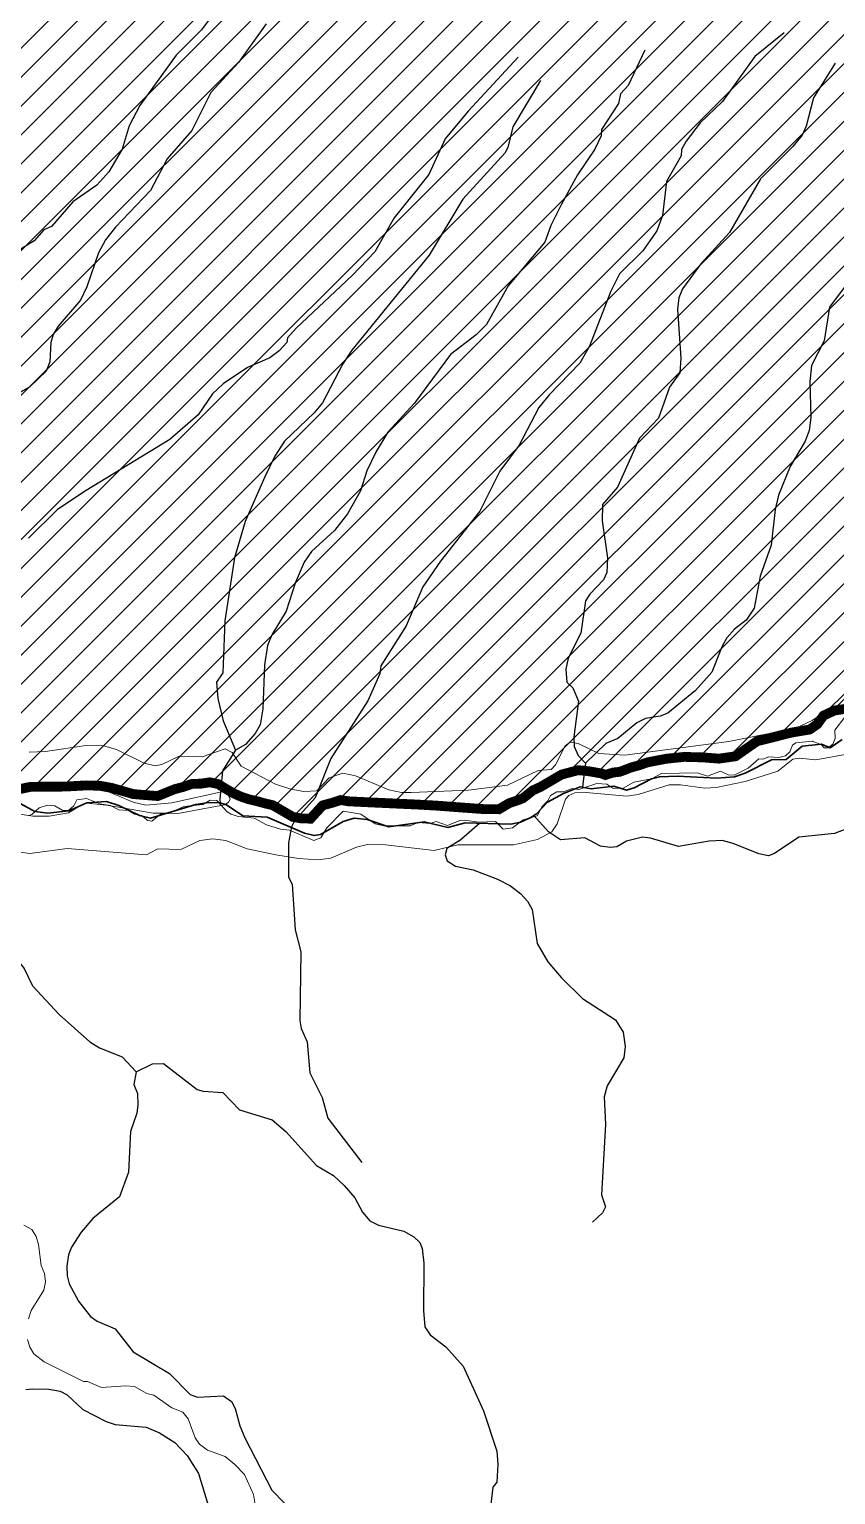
# Model space of a CAD drawing. Header units: feet. Extents: x -72 to 1107026, y -16 to 8357890.
# Drawn here: x 799197 to 811527, y 8149422 to 8171831 of the extents above; entities that cross this region are included whole.
import ezdxf

# ---------------------------------------------------------------- set-up
doc = ezdxf.new("R2010")
doc.units = ezdxf.units.FT
doc.header["$LTSCALE"] = 10
doc.header["$MEASUREMENT"] = 0
doc.layers.add('AUTODEMA-inf. cofopri-Rural-PSAD', color=190, linetype='CONTINUOUS')
for name, color, linetype, lineweight in [('CURVAS_PERU_500_PSAD-18', 23, 'CONTINUOUS', 5), ('Hidrografia-IGN-QUEBRADAS', 151, 'CONTINUOUS', 25), ('Hidrografia-IGN-RIOS', 162, 'CONTINUOUS', 30), ('INEI-DIS-AREQ', 252, 'CONTINUOUS', 9)]:
    doc.layers.add(name, color=color, linetype=linetype, lineweight=lineweight)

msp = doc.modelspace()

# ---------------------------------------------------------------- hatches: boundary and pattern name
at = {"layer": 'AUTODEMA-inf. cofopri-Rural-PSAD', "lineweight": 5}
h = msp.add_hatch(dxfattribs=at)
h.set_pattern_fill('ANSI31', color=256, scale=2500)
h.paths.add_polyline_path([(753238, 8156793), (753322, 8156780), (753238, 8156793), (761252, 8177664), (761485, 8177877), (761891, 8178033), (762006, 8178099), (762145, 8178160), (762278, 8178215), (762392, 8178274), (762497, 8178357), (762589, 8178469), (762675, 8178563), (762762, 8178662), (762856, 8178741), (762966, 8178847), (763062, 8178931), (763167, 8179043), (763215, 8179157), (763254, 8179284), (763292, 8179406), (763323, 8179543), (763341, 8179672), (763349, 8179797), (763400, 8179962), (763448, 8180102), (763499, 8180234), (763573, 8180363), (763635, 8180490), (763719, 8180589), (763826, 8180681), (763928, 8180774), (764019, 8180866), (764121, 8180950), (764228, 8181026), (764338, 8181097), (764444, 8181168), (764559, 8181213), (764712, 8181269), (764839, 8181335), (764956, 8181398), (765071, 8181451), (765175, 8181550), (765244, 8181660), (765315, 8181776), (765354, 8181893), (765389, 8182013), (765390, 8182140), (765377, 8182262), (765342, 8182396), (765286, 8182546), (765225, 8182684), (765197, 8182808), (765187, 8182943), (765170, 8183067), (765142, 8183205), (765114, 8183355), (765122, 8183484), (765143, 8183642), (765150, 8183779), (765168, 8183908), (765199, 8184028), (765243, 8184165), (765278, 8184310), (765332, 8184449), (765386, 8184576), (765432, 8184714), (765467, 8184853), (765513, 8184978), (765575, 8185115), (765661, 8185237), (765751, 8185338), (765852, 8185419), (765985, 8185503), (766099, 8185572), (766232, 8185655), (766299, 8185789), (767271, 8186800), (767271, 8186947), (767297, 8187069), (767333, 8187214), (767379, 8187334), (767466, 8187468), (767519, 8187582), (767578, 8187702), (767631, 8187831), (767690, 8187961), (767739, 8188095), (767779, 8188220), (767853, 8188349), (767930, 8188476), (768029, 8188550), (768144, 8188601), (768268, 8188621), (768396, 8188684), (768525, 8188666), (768648, 8188684), (768729, 8188803), (768760, 8188933), (768775, 8189055), (768816, 8189187), (768865, 8189314), (768913, 8189448), (768946, 8189596), (769010, 8189708), (769110, 8189804), (769242, 8189855), (769369, 8189839), (769435, 8190402), (769242, 8190676), (768955, 8190796), (768850, 8191044), (768727, 8191405), (768791, 8192051), (769355, 8193016), (769774, 8193584), (769715, 8193854), (770015, 8194180), (770358, 8194460), (770593, 8194855), (771149, 8195508), (771339, 8195882), (771620, 8196321), (772139, 8196529), (772271, 8196571), (772518, 8196829), (772893, 8197299), (773001, 8197468), (773083, 8197912), (773128, 8198271), (773053, 8198668), (772961, 8199048), (772784, 8199431), (772552, 8199747), (772403, 8199923), (772344, 8200269), (772420, 8200524), (772438, 8201124), (772378, 8201509), (772320, 8201525), (771949, 8202389), (771948, 8203291), (771835, 8204086), (771949, 8205175), (771912, 8205868), (771936, 8206678), (771927, 8207524), (771977, 8207815), (772140, 8208229), (772310, 8208881), (772199, 8209183), (771898, 8209610), (771718, 8210093), (771643, 8210618), (770734, 8212243), (770420, 8212760), (770332, 8213330), (770439, 8213909), (770573, 8214159), (770693, 8214428), (770826, 8214682), (770933, 8214964), (771027, 8215231), (771060, 8215528), (771028, 8215800), (771023, 8215945), (771008, 8216090), (770944, 8216217), (770904, 8216392), (770519, 8217145), (770239, 8217796), (770023, 8218086), (769663, 8218545), (769449, 8218924), (769225, 8219439), (769296, 8219810), (769534, 8220281), (769800, 8220721), (770123, 8220961), (770236, 8221108), (770301, 8221212), (770355, 8221316), (770388, 8221417), (770506, 8221516), (770614, 8221596), (770683, 8221720), (770695, 8221911), (770696, 8222074), (770699, 8222211), (770790, 8222424), (770811, 8222568), (770823, 8222774), (770781, 8222973), (770744, 8223095), (770724, 8223248), (770687, 8223365), (770609, 8223513), (770566, 8223607), (770536, 8223648), (770519, 8223803), (770420, 8224061), (770417, 8224114), (770411, 8224346), (770326, 8224585), (770246, 8224784), (770250, 8224878), (770152, 8225049), (770105, 8225286), (769944, 8225912), (769917, 8226101), (769939, 8226683), (769870, 8226978), (769847, 8227388), (769974, 8227697), (770102, 8227836), (770156, 8227935), (770134, 8228072), (770014, 8228391), (770087, 8228555), (770259, 8228867), (770494, 8228977), (770568, 8228972), (770670, 8228991), (770967, 8229392), (771170, 8229797), (771390, 8230281), (771541, 8230796), (771638, 8231110), (771649, 8231265), (771605, 8231522), (771627, 8231763), (771687, 8231964), (771722, 8232157), (771735, 8232337), (771693, 8232515), (771625, 8232625), (771600, 8233022), (771587, 8233284), (771570, 8233434), (771556, 8233673), (771538, 8233961), (771479, 8234294), (771495, 8234446), (771537, 8234647), (771589, 8234753), (771628, 8234908), (771626, 8235023), (771663, 8235221), (771705, 8235358), (771731, 8235452), (771806, 8235660), (771892, 8235916), (771915, 8235992), (771929, 8236129), (771913, 8236376), (771884, 8236602), (771862, 8236752), (771822, 8236938), (771796, 8237134), (771804, 8237182), (771883, 8237286), (771904, 8237405), (771913, 8237507), (771903, 8237629), (771894, 8237698), (771889, 8237802), (771827, 8237968), (771792, 8238039), (771813, 8238197), (771839, 8238311), (771838, 8238486), (771839, 8238639), (771824, 8238728), (771772, 8238886), (771717, 8239024), (771631, 8239192), (771615, 8239378), (771621, 8239502), (771614, 8239619), (771605, 8239731), (771569, 8239792), (771550, 8239932), (771551, 8240029), (771481, 8240238), (771522, 8240563), (771488, 8241022), (771468, 8241305), (820278, 8241691), (830577, 8202812), (830340, 8202672), (830000, 8202586), (829662, 8202548), (829318, 8202317), (829158, 8201793), (829053, 8201507), (828905, 8201367), (828322, 8201192), (827978, 8200961), (827919, 8200578), (827797, 8199716), (827643, 8199383), (827293, 8198961), (826996, 8198681), (826979, 8198104), (826868, 8197578), (826760, 8197196), (826743, 8196619), (826868, 8195942), (827189, 8195377), (827277, 8195085), (827159, 8194367), (827146, 8193935), (827234, 8193643), (827319, 8193256), (827453, 8192915), (827398, 8192676), (827291, 8192294), (827132, 8191818), (827119, 8191385), (827194, 8190661), (827090, 8190376), (826836, 8189950), (826722, 8189328), (826756, 8188846), (826641, 8188224), (826583, 8187889), (826334, 8187608), (826127, 8187133), (825918, 8186561), (825905, 8186129), (826032, 8185548), (825868, 8184879), (825858, 8184542), (825847, 8184158), (826032, 8183912), (826069, 8183526), (826047, 8182805), (826078, 8182227), (826108, 8181600), (826048, 8181217), (825801, 8180984), (825747, 8180793), (825636, 8180315), (825796, 8179204), (825684, 8178678), (825668, 8178149), (825657, 8177765), (825548, 8177335), (825244, 8176815), (825086, 8176386), (824977, 8175956), (824725, 8175579), (824520, 8175152), (824114, 8174443), (823712, 8173877), (823407, 8173357), (823324, 8172960), (823317, 8172729), (823307, 8172399), (823238, 8171852), (823314, 8171473), (823304, 8171154), (823327, 8170950), (823289, 8170632), (823310, 8170370), (823402, 8170016), (823586, 8169548), (823710, 8169280), (823662, 8168785), (823750, 8168195), (823303, 8168147), (822930, 8167996), (822690, 8167863), (822198, 8167624), (822071, 8167460), (821892, 8167381), (821672, 8167229), (821518, 8167084), (821383, 8166920), (821310, 8166661), (821229, 8166477), (821265, 8166226), (821329, 8166168), (821371, 8165998), (821374, 8165793), (821214, 8165770), (821034, 8165673), (820575, 8165630), (820470, 8165568), (820330, 8165544), (820169, 8165484), (819982, 8165480), (819805, 8165485), (819700, 8165414), (819649, 8165285), (819644, 8165108), (819667, 8164939), (819671, 8164762), (819732, 8164620), (819765, 8164469), (819741, 8164302), (819684, 8164248), (819479, 8164273), (819273, 8164260), (819038, 8164211), (818867, 8164134), (818823, 8164107), (818741, 8164036), (818708, 8164001), (818677, 8163932), (818710, 8163874), (818719, 8163764), (818731, 8163685), (818688, 8163660), (818637, 8163650), (818578, 8163656), (818522, 8163649), (818440, 8163596), (818419, 8163540), (818393, 8163433), (818298, 8163327), (818245, 8163363), (818164, 8163435), (818136, 8163489), (818129, 8163542), (818096, 8163606), (818046, 8163683), (817988, 8163732), (817894, 8163801), (817840, 8163741), (817832, 8163692), (817948, 8163198), (817963, 8163142), (817897, 8163112), (817789, 8163046), (817781, 8162998), (817730, 8162927), (817678, 8162897), (817592, 8162870), (817454, 8162902), (817393, 8162912), (817340, 8162910), (817312, 8162864), (817276, 8162829), (817252, 8162781), (817206, 8162736), (817116, 8162650), (817080, 8162604), (816998, 8162546), (816927, 8162529), (816831, 8162586), (816762, 8162655), (816699, 8162684), (816646, 8162707), (816575, 8162751), (816511, 8162744), (816411, 8162673), (816342, 8162595), (816313, 8162529), (816262, 8162412), (816108, 8162337), (816052, 8162315), (815981, 8162315), (815917, 8162285), (815807, 8162276), (815739, 8162310), (815638, 8162382), (815595, 8162443), (815534, 8162451), (815488, 8162492), (815433, 8162536), (815341, 8162496), (815286, 8162397), (815285, 8162290), (815182, 8162139), (815129, 8162124), (815020, 8162160), (814969, 8162143), (814915, 8162151), (814818, 8162129), (814661, 8162171), (814608, 8162204), (814465, 8162246), (814361, 8162265), (814167, 8162243), (813989, 8162194), (813856, 8162085), (813702, 8161985), (813124, 8161923), (812911, 8161706), (812856, 8161618), (812749, 8161540), (812492, 8161534), (812443, 8161524), (812367, 8161515), (812252, 8161510), (812150, 8161471), (812066, 8161443), (811936, 8161388), (811813, 8161338), (811757, 8161367), (811669, 8161438), (811510, 8161415), (811342, 8161337), (811245, 8161204), (811131, 8161124), (810849, 8161076), (810322, 8160943), (809995, 8160714), (809741, 8160678), (809493, 8160697), (809213, 8160705), (808932, 8160676), (808648, 8160621), (808530, 8160579), (808408, 8160546), (808227, 8160477), (808120, 8160465), (808005, 8160428), (807949, 8160451), (807748, 8160486), (807591, 8160502), (807337, 8160435), (807016, 8160247), (806896, 8160192), (806747, 8160074), (806681, 8160046), (806538, 8159999), (806377, 8159904), (806147, 8159906), (805415, 8159960), (805112, 8159977), (804565, 8160002), (804080, 8160025), (803956, 8160045), (803836, 8160005), (803684, 8159964), (803497, 8159761), (803367, 8159762), (803227, 8159787), (802920, 8159966), (802800, 8159994), (802680, 8160027), (802548, 8160058), (802424, 8160101), (802312, 8160152), (802195, 8160221), (802083, 8160290), (801956, 8160316), (801818, 8160295), (801688, 8160293), (801556, 8160247), (801423, 8160212), (801291, 8160159), (801159, 8160106), (800787, 8160136), (800463, 8160229), (800277, 8160263), (800072, 8160269), (799744, 8160251), (799483, 8160249), (799221, 8160248), (798949, 8160191), (798686, 8160152), (798410, 8160168), (798290, 8160204), (798148, 8160212), (798023, 8160253), (797876, 8160243), (797751, 8160192), (797611, 8160213), (797496, 8160274), (797323, 8160236), (797183, 8160081), (797053, 8159952), (796859, 8159878), (796714, 8159805), (796661, 8159693), (796625, 8159558), (796551, 8159432), (796413, 8159345), (796273, 8159351), (796136, 8159369), (796011, 8159432), (795892, 8159481), (795767, 8159545), (795647, 8159580), (795531, 8159639), (795391, 8159662), (795256, 8159634), (795083, 8159561), (794973, 8159508), (794881, 8159383), (794743, 8159228), (794634, 8159150), (794486, 8159150), (794377, 8159214), (794229, 8159227), (794087, 8159186), (793965, 8159158), (793830, 8159143), (793685, 8159172), (793580, 8159268), (793535, 8159388), (793533, 8159520), (793530, 8159657), (793548, 8159797), (793528, 8160067), (793457, 8160189), (793366, 8160285), (793249, 8160375), (793130, 8160431), (792862, 8160424), (792730, 8160378), (792470, 8160226), (792221, 8160229), (792150, 8160361), (792025, 8160394), (791895, 8160369), (791742, 8160344), (791615, 8160278), (791345, 8160296), (791121, 8160303), (791002, 8160353), (790927, 8160356), (790776, 8160295), (790573, 8160086), (790487, 8160014), (790335, 8159935), (790156, 8159875), (789933, 8159891), (789628, 8159994), (789403, 8160091), (789337, 8160215), (789139, 8160376), (788987, 8160391), (788855, 8160613), (788850, 8160750), (788898, 8160900), (788728, 8161037), (788593, 8161048), (788476, 8161094), (788331, 8161107), (788207, 8161079), (788072, 8161089), (787996, 8161188), (787900, 8161371), (787828, 8161534), (787714, 8161613), (787483, 8161754), (787368, 8161805), (787254, 8161881), (787122, 8161935), (787007, 8162011), (786888, 8162072), (786771, 8162121), (786667, 8162202), (786552, 8162248), (786425, 8162271), (786298, 8162223), (786203, 8162137), (786107, 8162061), (786051, 8162173), (786043, 8162338), (786150, 8162401), (786275, 8162485), (786339, 8162597), (786237, 8162665), (786110, 8162638), (785990, 8162577), (785868, 8162597), (785746, 8162615), (785622, 8162654), (785500, 8162672), (785362, 8162654), (785199, 8162603), (785082, 8162565), (784960, 8162540), (784835, 8162500), (784720, 8162436), (784596, 8162358), (784484, 8162277), (784379, 8162190), (784275, 8162114), (784160, 8162036), (784043, 8161954), (783938, 8161886), (783826, 8161812), (783699, 8161747), (783582, 8161693), (783449, 8161676), (783342, 8161607), (783271, 8161452), (783225, 8161328), (783179, 8161206), (783138, 8161082), (783097, 8160957), (783061, 8160830), (782974, 8160718), (782855, 8160675), (782725, 8160670), (782582, 8160648), (782463, 8160615), (782353, 8160549), (782259, 8160460), (782078, 8160260), (782029, 8160143), (781968, 8160031), (781907, 8159917), (781846, 8159810), (781751, 8159699), (781639, 8159610), (781573, 8159503), (781506, 8159396), (781422, 8159300), (781295, 8159285), (781170, 8159283), (781058, 8159227), (781035, 8159095), (780966, 8158947), (780910, 8158818), (780843, 8158678), (780719, 8158676), (780643, 8158773), (780548, 8158676), (780492, 8158534), (780489, 8158409), (780563, 8158292), (780456, 8158221), (780372, 8158130), (780275, 8158051), (780148, 8158062), (780033, 8158141), (779893, 8158142), (779769, 8158106), (779649, 8158042), (779555, 8157953), (779448, 8157872), (779391, 8157763), (779345, 8157649), (779294, 8157529), (779236, 8157415), (779123, 8157309), (778981, 8157250), (778859, 8157212), (778734, 8157164), (778607, 8157144), (778479, 8157144), (778332, 8157180), (778375, 8156898), (778164, 8156936), (778158, 8156802), (778130, 8156675), (778140, 8156545), (778112, 8156426), (778050, 8156319), (778063, 8156169), (777986, 8156065), (777961, 8155941), (777902, 8155786), (777843, 8155676), (777795, 8155562), (777705, 8155466), (777593, 8155359), (777509, 8155263), (777417, 8155159), (777305, 8155070), (777239, 8154938), (777216, 8154806), (777159, 8154686), (777093, 8154552), (777034, 8154440), (776983, 8154298), (776922, 8154161), (776873, 8154016), (776779, 8153937), (776659, 8153838), (776605, 8153711), (776592, 8153572), (776612, 8153434), (776630, 8153310), (776609, 8153183), (776586, 8153051), (776545, 8152921), (776515, 8152794), (776494, 8152637), (776486, 8152507), (776478, 8152344), (776437, 8152225), (776573, 8151681), (776106, 8151111), (775463, 8150015), (775273, 8149577), (775253, 8149427), (774951, 8149779), (774716, 8150004), (774511, 8150120), (774293, 8150189), (774009, 8150343), (773986, 8150653), (773898, 8150715), (773679, 8150366), (773524, 8150449), (773583, 8150865), (773302, 8151090), (773079, 8151190), (772903, 8151351), (772690, 8151485), (772613, 8151651), (772759, 8151759), (772737, 8151864), (772352, 8152136), (772085, 8152058), (771824, 8152119), (771653, 8152170), (771611, 8152333), (771212, 8152458), (770986, 8152496), (770745, 8152533), (770505, 8152618), (770212, 8152721), (769864, 8152789), (769676, 8152849), (769529, 8152895), (769298, 8152965), (769056, 8153020), (768826, 8153067), (768593, 8153122), (768350, 8153228), (768122, 8153296), (767859, 8153352), (767629, 8153412), (767406, 8153493), (767171, 8153558), (766938, 8153643), (766714, 8153723), (766443, 8153849), (766241, 8153940), (766040, 8153990), (765798, 8154065), (765568, 8154146), (765335, 8154198), (765105, 8154273), (764987, 8154344), (764570, 8154454), (764357, 8154514), (764080, 8154590), (763867, 8154638), (763662, 8154698), (763479, 8154729), (763070, 8154817), (762778, 8154929), (762461, 8154975), (762334, 8155019), (762093, 8155094), (761838, 8155171), (761596, 8155180), (761345, 8155237), (761116, 8155269), (760846, 8155361), (760587, 8155419), (760351, 8155487), (760119, 8155512), (759916, 8155493), (759629, 8155574), (759372, 8155594), (759166, 8155611), (758956, 8155664), (758687, 8155803), (758456, 8155889), (758210, 8155960), (757946, 8156005), (757689, 8156063), (757532, 8156107), (757276, 8156170), (757050, 8156236), (756864, 8156260), (756611, 8156328), (756385, 8156381), (756113, 8156398), (755975, 8156433), (755622, 8156463), (755391, 8156486), (755152, 8156526), (754896, 8156606), (754586, 8156660), (754380, 8156712), (754159, 8156752), (753964, 8156794), (753322, 8156780)])

# ---------------------------------------------------------------- linework, layer by layer
at = {"layer": 'AUTODEMA-inf. cofopri-Rural-PSAD', "linetype": 'Continuous', "const_width": 150}
msp.add_lwpolyline([(811669, 8161438), (811510, 8161415), (811342, 8161337), (811245, 8161204), (811131, 8161124), (810849, 8161076), (810322, 8160943), (809995, 8160714), (809741, 8160678), (809493, 8160697), (809213, 8160705), (808932, 8160676), (808648, 8160621), (808530, 8160579), (808408, 8160546), (808227, 8160477), (808120, 8160465), (808005, 8160428), (807949, 8160451), (807748, 8160486), (807591, 8160502), (807337, 8160435), (807016, 8160247), (806896, 8160192), (806747, 8160074), (806681, 8160046), (806538, 8159999), (806377, 8159904), (806147, 8159906), (805415, 8159960), (805112, 8159977), (804565, 8160002), (804080, 8160025), (803956, 8160045), (803836, 8160005), (803684, 8159964), (803497, 8159761), (803367, 8159762), (803227, 8159787), (802920, 8159966), (802800, 8159994), (802680, 8160027), (802548, 8160058), (802424, 8160101), (802312, 8160152), (802195, 8160221), (802083, 8160290), (801956, 8160316), (801818, 8160295), (801688, 8160293), (801556, 8160247), (801423, 8160212), (801291, 8160159), (801159, 8160106), (800787, 8160136), (800463, 8160229), (800277, 8160263), (800072, 8160269), (799744, 8160251), (799483, 8160249), (799221, 8160248), (798949, 8160191)], dxfattribs=at)
at = {"layer": 'CURVAS_PERU_500_PSAD-18'}
for points in [[(812131, 8162127), (811416, 8161429), (811169, 8161259), (810920, 8161144), (809891, 8160941), (808304, 8160732), (807907, 8160759), (807591, 8160910), (807469, 8160930), (807389, 8160874), (807243, 8160584), (807176, 8160511), (806978, 8160499), (806507, 8160270), (805912, 8160196), (805038, 8160159), (804888, 8160161), (804693, 8160202), (804185, 8160414), (803992, 8160458), (803781, 8160386), (803593, 8160188), (803394, 8160176), (803198, 8160211), (802960, 8160287), (802439, 8160562), (802299, 8160770), (802193, 8160826), (801839, 8160706), (801491, 8160716), (801221, 8160587), (801124, 8160567), (800955, 8160610), (800528, 8160819), (800337, 8160874), (800062, 8160877), (799444, 8160789), (799194, 8160779)], [(798389, 8159341), (799205, 8159226), (799774, 8159305), (800987, 8159209), (801164, 8159297), (801513, 8159287), (801804, 8159428), (802002, 8159450), (802200, 8159424), (802527, 8159299), (802967, 8159206), (803312, 8159149), (803611, 8159130), (803809, 8159157), (804199, 8159324), (804369, 8159365), (804643, 8159361), (805388, 8159273), (805751, 8159360), (806600, 8159362), (806966, 8159442), (807185, 8159559), (807270, 8159681), (807394, 8160060), (807445, 8160114), (807536, 8160153), (807711, 8160160), (808333, 8160104), (808505, 8160129), (808981, 8160279), (809156, 8160277), (809527, 8160226), (809702, 8160236), (810142, 8160327), (810642, 8160485), (810874, 8160671), (810973, 8160683), (811222, 8160661), (812717, 8160932)], [(798582, 8160196), (799277, 8160270), (800051, 8160243), (800346, 8160194), (800785, 8160012), (800979, 8159969), (801377, 8160004), (802207, 8160188), (802266, 8160056), (802241, 8160013), (802192, 8159979)], [(800030, 8159983), (800008, 8159978), (799978, 8159959)], [(800651, 8159922), (800379, 8159968), (800080, 8159995), (800030, 8159983)], [(802192, 8159979), (802180, 8159971), (801468, 8159841), (801296, 8159843)], [(799978, 8159959), (799796, 8159847), (799500, 8159798), (799251, 8159798), (798757, 8159873)], [(801296, 8159843), (801093, 8159846), (800651, 8159922)]]:
    msp.add_lwpolyline(points, dxfattribs=at)
at = {"layer": 'Hidrografia-IGN-QUEBRADAS'}
for p, q in [((807701, 8160610), (807661, 8160294)), ((807661, 8160294), (807655, 8160239)), ((802108, 8160052), (802118, 8160000)), ((805769, 8159420), (806081, 8159690))]:
    msp.add_line(p, q, dxfattribs=at)
for points in [[(802818, 8171913), (802395, 8171325), (801974, 8170863), (801683, 8170283), (801306, 8169851), (801051, 8169365), (800514, 8168807), (800360, 8168611), (800257, 8168411), (800075, 8167892), (799981, 8167687), (799640, 8167290), (799560, 8167164), (799527, 8167043), (799509, 8166744), (799455, 8166605), (799203, 8166364), (798967, 8166228)], [(801977, 8172024), (801831, 8171823), (801441, 8171436), (800888, 8170664), (800723, 8170356), (800618, 8169997), (800415, 8169653), (800231, 8169450), (799864, 8169191), (799535, 8168815), (799421, 8168766), (799273, 8168597), (799018, 8168440)], [(810739, 8171778), (810293, 8171417), (809797, 8170727), (809453, 8170401), (809242, 8170122), (809169, 8169991), (809162, 8169894), (808939, 8169505), (808881, 8168984), (808793, 8168751), (808578, 8168444), (808224, 8168093), (808090, 8167825), (807763, 8166987), (807614, 8166727), (807144, 8166243), (806986, 8166050), (806688, 8165474), (806391, 8165072), (806086, 8164462), (805483, 8163696), (805213, 8163306), (804962, 8162707), (804573, 8162095), (804559, 8161974), (804373, 8161564), (803807, 8160681), (803567, 8160078), (803250, 8159726), (803205, 8159637), (803158, 8159392), (803158, 8158868), (803216, 8158758), (803262, 8158059), (803350, 8157722), (803333, 8156673), (803354, 8156550), (803446, 8156346), (803488, 8155873), (803677, 8155494), (803761, 8155182), (804283, 8154502)], [(806672, 8171404), (805909, 8170577), (805558, 8170154), (805305, 8169611), (804776, 8168947), (804480, 8168426), (804136, 8168064), (803276, 8167263), (803145, 8167113), (803136, 8167040), (803017, 8166912), (802877, 8166808), (802535, 8166657), (802159, 8166411), (801997, 8166256), (801780, 8165936), (801348, 8165558), (800067, 8164778), (799630, 8164487), (799183, 8164051)], [(808609, 8171514), (808353, 8170971), (808238, 8170843), (808207, 8170697), (807948, 8170300), (807943, 8170202), (807845, 8169999), (807580, 8169606), (807327, 8169146), (807171, 8168833), (807082, 8168574), (806517, 8167907), (806189, 8167318), (806030, 8167160), (805639, 8166856), (805087, 8166114), (804680, 8165673), (804499, 8165374), (804359, 8165080), (804260, 8164772), (804063, 8164423), (803866, 8164166), (803513, 8163848), (803398, 8163685), (803260, 8163364), (803126, 8162935), (802908, 8162570), (802839, 8162410), (802794, 8162114), (802770, 8161439), (802726, 8161194), (802652, 8161064), (802505, 8160894), (802349, 8160808)], [(811520, 8171314), (811190, 8170784), (811078, 8170349), (811015, 8170213), (810873, 8170039), (810377, 8169547), (809905, 8168724), (809465, 8168246), (809186, 8167863), (809129, 8167724), (809108, 8167551), (809157, 8166803), (809144, 8166579), (808985, 8166357), (808816, 8165887), (808525, 8165580), (808190, 8164827), (807963, 8164565), (807958, 8164316), (808037, 8163747), (808027, 8163523), (807975, 8163410), (807769, 8163193), (807700, 8163089), (807628, 8162596), (807438, 8162217), (807402, 8162047), (807418, 8161848), (807506, 8161761), (807596, 8161556), (807524, 8161012), (807527, 8160863), (807587, 8160726), (807701, 8160610)], [(807012, 8171046), (806588, 8170339), (806513, 8170024), (806468, 8169935), (805827, 8169235), (805312, 8168379), (804131, 8166924), (803993, 8166715), (803681, 8166117), (803554, 8165964), (803101, 8165534), (802953, 8165303), (802797, 8164989), (802498, 8164302), (802334, 8163751), (802188, 8162787), (802157, 8161989), (802060, 8161846), (802081, 8161598), (802160, 8161257), (802349, 8160808)], [(811656, 8167882), (811432, 8167584), (811351, 8167067), (811157, 8166691), (811133, 8166443), (811148, 8165893), (811124, 8165695), (811061, 8165532), (810830, 8165146), (810651, 8164706), (810601, 8164487), (810543, 8163941), (810373, 8163471), (810281, 8162981), (810157, 8162795), (809979, 8162658), (809865, 8162525), (809789, 8162396), (809632, 8162001), (809384, 8161722), (808959, 8161374), (808843, 8161329), (808621, 8161291), (808487, 8161225), (808197, 8160988), (808015, 8160912), (807701, 8160610)], [(802349, 8160808), (802150, 8160492), (802108, 8160052)], [(813933, 8160137), (813730, 8160045), (812833, 8159968), (812465, 8159901), (811510, 8159531), (810965, 8159479), (810593, 8159228), (810500, 8159193), (810354, 8159221), (809960, 8159381), (809791, 8159425), (809592, 8159418), (809125, 8159336), (808695, 8159463), (808571, 8159477), (808329, 8159417), (808179, 8159329), (808080, 8159317), (807933, 8159341), (807692, 8159469), (807321, 8159435), (807136, 8159560), (806913, 8159808)], [(798723, 8159870), (798676, 8159609), (798574, 8159440), (798528, 8159168), (798522, 8158969), (798560, 8158773), (798735, 8158332), (798785, 8157960), (798833, 8157819), (799118, 8157471), (799247, 8157202), (799655, 8156763), (800121, 8156347), (800269, 8156254), (800617, 8156117), (800831, 8155891)], [(805769, 8159420), (805579, 8159302), (805557, 8159207), (805588, 8159114), (805714, 8159034), (805983, 8158979), (806356, 8158835), (806556, 8158733), (806715, 8158612), (806814, 8158500), (806887, 8158369), (806962, 8157851), (807125, 8157572), (807335, 8157324), (807657, 8157010), (808160, 8156685), (808280, 8156497), (808307, 8156274), (808289, 8156101), (808032, 8155674), (807987, 8155506), (808006, 8155083), (807947, 8154009), (808008, 8153822), (807962, 8153735), (807810, 8153588)], [(800831, 8155891), (801079, 8156009), (801251, 8156018), (801762, 8155620), (801857, 8155592), (802154, 8155572), (802412, 8155306), (802912, 8155155), (803120, 8154975), (803586, 8154454), (803846, 8154305), (804012, 8154153), (804175, 8153964), (804292, 8153744), (804402, 8153608), (804537, 8153545), (804925, 8153450), (805078, 8153366), (805168, 8153280), (805205, 8153188), (805230, 8152965), (805225, 8152240), (805244, 8151991), (805329, 8151869), (805565, 8151684), (805831, 8151387), (806142, 8150705), (806346, 8150089), (806361, 8149890), (806346, 8149615), (806284, 8149537), (806202, 8148843)], [(800831, 8155891), (800795, 8155695), (800851, 8155556), (800859, 8155382), (800841, 8155258), (800745, 8154975), (800714, 8154353), (800575, 8153978), (800169, 8153648), (799991, 8153439), (799841, 8153209), (799796, 8153092), (799772, 8152919), (799777, 8152770), (799809, 8152649), (799949, 8152384), (800131, 8152147), (800233, 8152075), (800509, 8151961), (800783, 8151607), (801342, 8151277), (801655, 8150956), (801770, 8150912), (802168, 8150934), (802289, 8150849), (802347, 8150740), (802416, 8150474), (802495, 8150290), (802907, 8149490), (803099, 8149295)], [(799146, 8151033), (799245, 8151042), (799495, 8151037), (799667, 8151005), (799777, 8150947), (800015, 8150727), (800370, 8150543), (800512, 8150498), (800984, 8150454), (801190, 8150366), (801423, 8150219), (801613, 8150022), (801784, 8149746), (802005, 8149030)]]:
    msp.add_lwpolyline(points, dxfattribs=at)
at = {"layer": 'Hidrografia-IGN-RIOS'}
msp.add_lwpolyline([(811625, 8160973), (811443, 8160843), (811310, 8160902), (811013, 8160871), (810768, 8160664), (810545, 8160659), (810145, 8160455), (809980, 8160398), (809706, 8160377), (809107, 8160409), (808832, 8160401), (808711, 8160370), (808446, 8160231), (808327, 8160195), (808137, 8160255), (807789, 8160216), (807619, 8160245), (807363, 8160145), (807121, 8160014), (806952, 8159832), (806867, 8159779), (806707, 8159708), (806561, 8159678), (805862, 8159695), (805598, 8159625), (805235, 8159712), (804692, 8159635), (804362, 8159747), (804164, 8159766), (803997, 8159715), (803649, 8159520), (803551, 8159501), (803407, 8159539), (802833, 8159785), (802461, 8159805), (802214, 8159973), (802118, 8160000), (801943, 8160006), (801745, 8159978), (801052, 8159770), (800883, 8159810), (800568, 8159962), (800377, 8160021), (800077, 8160004), (799804, 8159880), (799482, 8159845), (799284, 8159870), (799066, 8159988)], dxfattribs=at)
at = {"layer": 'INEI-DIS-AREQ'}
for points in [[(799188, 8159809), (799237, 8159823), (799347, 8159928), (799474, 8159968), (799585, 8159954), (799709, 8159887), (799801, 8159890), (799879, 8159956), (799923, 8160050), (800072, 8160067), (800276, 8159986), (800437, 8159961), (800564, 8159896), (800715, 8159883), (800804, 8159831), (800912, 8159807), (801008, 8159734), (801069, 8159724), (801204, 8159831), (801323, 8159841), (801559, 8159948), (801852, 8159976), (801963, 8160044), (802066, 8160037), (802221, 8159865), (802283, 8159831), (802389, 8159795), (802637, 8159766), (802823, 8159665), (803036, 8159599), (803178, 8159585), (803546, 8159428), (803653, 8159465), (803747, 8159622), (803994, 8159873), (804239, 8159832), (804264, 8159827), (804485, 8159679), (804619, 8159650), (805019, 8159650), (805141, 8159700), (805324, 8159687), (805420, 8159716), (805591, 8159655), (805780, 8159734), (805851, 8159738), (806072, 8159707), (806326, 8159718), (806442, 8159598), (806586, 8159619), (806746, 8159742), (806961, 8159803), (807041, 8159946), (807128, 8160032), (807164, 8160117), (807261, 8160171), (807363, 8160170), (807497, 8160219), (807598, 8160205), (807876, 8160298), (808029, 8160286), (808120, 8160225), (808265, 8160222), (808443, 8160316), (808712, 8160367), (808862, 8160451), (809410, 8160461), (809565, 8160409), (809764, 8160486), (809883, 8160433), (809974, 8160425), (810191, 8160531), (810350, 8160673), (810412, 8160671), (810507, 8160708), (810659, 8160694), (810759, 8160720), (810824, 8160782), (810868, 8160884), (810917, 8160921), (811170, 8160943), (811176, 8160941), (811303, 8160892), (811353, 8160842), (811414, 8160842), (811481, 8160897), (811518, 8160984), (811513, 8161114), (811660, 8161309)], [(799186, 8152114), (799225, 8152238), (799421, 8152551), (799443, 8152679), (799427, 8152803), (799378, 8152926), (799339, 8153249), (799303, 8153369), (799234, 8153477), (799116, 8153543)], [(802650, 8149274), (802627, 8149425), (802485, 8149729), (802340, 8149886), (802191, 8150007), (801924, 8150104), (801800, 8150193), (801735, 8150294), (801627, 8150581), (801545, 8150684), (801377, 8150752), (801102, 8150943), (800994, 8150972), (800806, 8151077), (800668, 8151089), (800301, 8151063), (800087, 8151154), (800025, 8151153), (799426, 8151453), (799266, 8151575), (799203, 8151679), (799170, 8151796)]]:
    msp.add_lwpolyline(points, dxfattribs=at)

doc.saveas('drawing.dxf')
